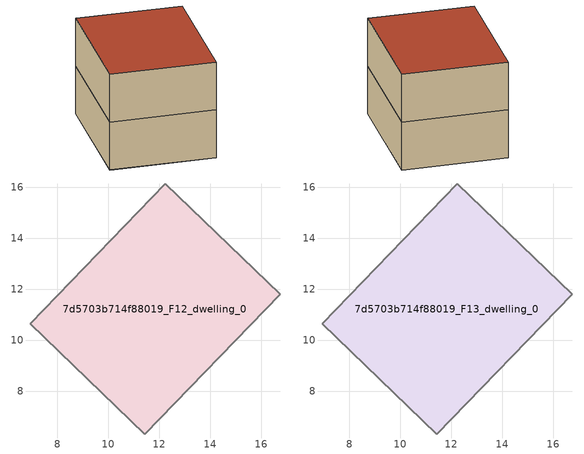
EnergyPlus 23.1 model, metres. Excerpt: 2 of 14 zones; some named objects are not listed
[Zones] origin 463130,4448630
7d5703b714f88019_F12_dwelling_0
 floor to 7d5703b714f88019_F11_dwelling_0 (EU_floor_Construction): 16.74,11.81 11.43,6.32 6.92,10.64 12.24,16.14 z36
 wall adiabatic (EU_wall_Construction): 12.24,16.14 6.92,10.64 11.43,6.32 16.74,11.81 12.24,16.14 z36:39
7d5703b714f88019_F13_dwelling_0
 floor to 7d5703b714f88019_F12_dwelling_0 (EU_floor_Construction): 16.74,11.81 11.43,6.32 6.92,10.64 12.24,16.14 z39
 wall adiabatic (EU_wall_Construction): 12.24,16.14 6.92,10.64 11.43,6.32 16.74,11.81 12.24,16.14 z39:42
 roof outside (EU_roof_Construction): 11.43,6.32 16.74,11.81 12.24,16.14 6.92,10.64 z42
[Building]
EU S2 Campaign: North Axis=0; Terrain=City; Solar Distribution=FullExterior
[Site:Location]
Yerevan-Zvartnots.Intl.AP: Latitude=40.15; Longitude=44.383; Time Zone=4; Elevation=854
[SizingPeriod:WeatherFileDays]
AnnualSizingPeriod: Begin Month=1; Begin Day of Month=1; End Month=12; End Day of Month=31; Day of Week for Start Day=Monday; Use Weather File Daylight Saving Period=No; Use Weather File Rain and Snow Indicators=No
[MATERIAL]
EU_InternalMass_Material: Roughness=MediumRough; Thickness=0.1; Conductivity=1; Density=1800; Specific Heat=900; Thermal Absorptance=0.9; Solar Absorptance=0.7; Visible Absorptance=0.7
[MATERIAL:NOMASS] Roughness=MediumRough; Thermal Absorptance=0.9; Solar Absorptance=0.7; Visible Absorptance=0.7
Name | Thermal Resistance
EU_wall_NoMass | 1.05043
EU_roof_NoMass | 1.45357
EU_floor_NoMass | 0.478065
[CONSTRUCTION]
EU_wall_Construction: EU_wall_NoMass
EU_roof_Construction: EU_roof_NoMass
EU_floor_Construction: EU_floor_NoMass
EU_InternalMass_Construction: EU_InternalMass_Material
[ZONE] Type=1; Multiplier=1; Ceiling Height=autocalculate; Volume=143.243; Floor Area=autocalculate; Part of Total Floor Area=Yes
7d5703b714f88019_F12_dwelling_0; 7d5703b714f88019_F13_dwelling_0
[INTERNALMASS] Construction=EU_InternalMass_Construction; Surface Area=47.7479
Name | Zone or ZoneList
7d5703b714f88019_F12_dwelling_0_EU_InternalMass | 7d5703b714f88019_F12_dwelling_0
7d5703b714f88019_F13_dwelling_0_EU_InternalMass | 7d5703b714f88019_F13_dwelling_0
[OTHEREQUIPMENT] Fuel Type=Electricity; Design Level Calculation Method=Watts/Area; Power per Zone Floor Area=1; Fraction Latent=0; Fraction Radiant=0; Fraction Lost=0; Carbon Dioxide Generation Rate=0; EndUse Subcategory=EU_Step8_InternalGains
Name | Zone or ZoneList or Space or SpaceList | Schedule
EU_Step8_InternalGain_7d5703b714f88019_F12_dwelling_0_f000 | 7d5703b714f88019_F12_dwelling_0 | EU_Step8_GainSchedule_7d5703b714f88019_F12_dwelling_0_f000
EU_Step8_InternalGain_7d5703b714f88019_F13_dwelling_0_f000 | 7d5703b714f88019_F13_dwelling_0 | EU_Step8_GainSchedule_7d5703b714f88019_F13_dwelling_0_f000
[ZONEVENTILATION:DESIGNFLOWRATE] Schedule=EU_AlwaysOn; Design Flow Rate Calculation Method=AirChanges/Hour; Air Changes per Hour=0.557805; Ventilation Type=Natural; Fan Pressure Rise=0; Fan Total Efficiency=1; Constant Term Coefficient=1; Temperature Term Coefficient=0; Velocity Term Coefficient=0; Velocity Squared Term Coefficient=0; Minimum Indoor Temperature=-100; Maximum Indoor Temperature=100; Delta Temperature=-100; Minimum Outdoor Temperature=-100; Maximum Outdoor Temperature=100; Maximum Wind Speed=40
Name | Zone or ZoneList or Space or SpaceList
EU_ConstantAir_7d5703b714f88019_F12_dwelling_0 | 7d5703b714f88019_F12_dwelling_0
EU_ConstantAir_7d5703b714f88019_F13_dwelling_0 | 7d5703b714f88019_F13_dwelling_0
[HVACTEMPLATE:ZONE:IDEALLOADSAIRSYSTEM] System Availability Schedule=EU_AlwaysOn; Maximum Heating Supply Air Temperature=50; Minimum Cooling Supply Air Temperature=13; Maximum Heating Supply Air Humidity Ratio=0.0156; Minimum Cooling Supply Air Humidity Ratio=0.0077; Heating Limit=NoLimit; Cooling Limit=NoLimit; Heating Availability Schedule=EU_AlwaysOn; Cooling Availability Schedule=EU_CoolingOff; Dehumidification Control Type=ConstantSensibleHeatRatio; Cooling Sensible Heat Ratio=0.7; Dehumidification Setpoint=60; Humidification Control Type=None; Humidification Setpoint=30; Outdoor Air Method=None; Outdoor Air Flow Rate per Person=0.00944; Outdoor Air Flow Rate per Zone Floor Area=0; Outdoor Air Flow Rate per Zone=0; Demand Controlled Ventilation Type=None; Outdoor Air Economizer Type=NoEconomizer; Heat Recovery Type=None; Sensible Heat Recovery Effectiveness=0.7; Latent Heat Recovery Effectiveness=0.65
Name | Template Thermostat
7d5703b714f88019_F12_dwelling_0 | EU_HeatOnly_7d5703b714f88019_F12_dwelling_0
7d5703b714f88019_F13_dwelling_0 | EU_HeatOnly_7d5703b714f88019_F13_dwelling_0
[SIZING:ZONE] Zone Cooling Design Supply Air Temperature Input Method=SupplyAirTemperature; Zone Cooling Design Supply Air Temperature=13; Zone Heating Design Supply Air Temperature Input Method=SupplyAirTemperature; Zone Heating Design Supply Air Temperature=50; Zone Cooling Design Supply Air Humidity Ratio=0.008; Zone Heating Design Supply Air Humidity Ratio=0.008; Cooling Design Air Flow Method=DesignDay; Cooling Design Air Flow Rate=0; Cooling Minimum Air Flow per Zone Floor Area=0.000762; Cooling Minimum Air Flow=0; Cooling Minimum Air Flow Fraction=0.2; Heating Design Air Flow Method=DesignDay; Heating Design Air Flow Rate=0; Heating Maximum Air Flow per Zone Floor Area=0.002032; Heating Maximum Air Flow=0.141576; Heating Maximum Air Flow Fraction=0.3; Account for Dedicated Outdoor Air System=No; Dedicated Outdoor Air System Control Strategy=NeutralSupplyAir; Dedicated Outdoor Air Low Setpoint Temperature for Design=autosize; Dedicated Outdoor Air High Setpoint Temperature for Design=autosize; Zone Load Sizing Method=Sensible Load Only No Latent Load; Zone Latent Cooling Design Supply Air Humidity Ratio Input Method=HumidityRatioDifference; Zone Cooling Design Supply Air Humidity Ratio Difference=0.005; Zone Latent Heating Design Supply Air Humidity Ratio Input Method=HumidityRatioDifference; Zone Humidification Design Supply Air Humidity Ratio Difference=0.005
7d5703b714f88019_F12_dwelling_0; 7d5703b714f88019_F13_dwelling_0
[SCHEDULE:CONSTANT]
Name | Hourly Value
EU_AlwaysOn | 1
EU_CoolingOff | 0
[SCHEDULE:FILE] Column Number=1; Rows to Skip at Top=0; Number of Hours of Data=8760; Column Separator=Comma; Interpolate to Timestep=No; Minutes per Item=60; Adjust Schedule for Daylight Savings=Yes
Name | File
EU_Step8_GainSchedule_7d5703b714f88019_F12_dwelling_0_f000 | ../../schedules/7d5703b714f88019/7d5703b714f88019_F12_dwelling_0_f000_gain.csv
EU_Step8_GainSchedule_7d5703b714f88019_F13_dwelling_0_f000 | ../../schedules/7d5703b714f88019/7d5703b714f88019_F13_dwelling_0_f000_gain.csv
